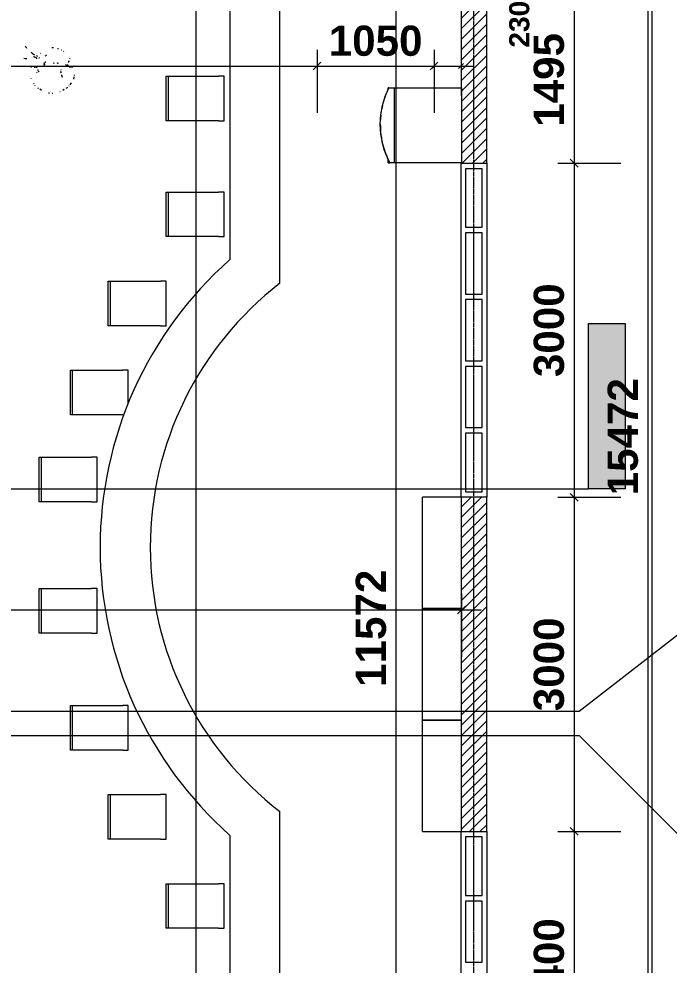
# Model space of a CAD drawing. Header units: inches. Extents: x 22 to 382261, y 22 to 371281.
# Drawn here: x 276504 to 282339, y 248312 to 256807 of the extents above; entities that cross this region are included whole.
import ezdxf

# ---------------------------------------------------------------- set-up
doc = ezdxf.new("R2010")
doc.units = ezdxf.units.IN
doc.header["$MEASUREMENT"] = 0
for name, pattern in [('_Abbruch_', [5, 4, -1]), ('Grid Line 1_2_', [22.225, 12.7, -3.175, 3.175, -3.175]), ('Hidden 1_8_', [4.7625, 3.175, -1.5875])]:
    doc.linetypes.add(name, pattern=pattern)
for name, color, linetype, lineweight in [('A-ANNO-DIMS', 211, 'Continuous', 9), ('A-ANNO-SYMB', 150, 'Continuous', 9), ('A-DETL-HDLN', 90, 'Hidden 1_8_', 9), ('A-GLAZ-CWMG', 51, 'Continuous', 9), ('A-WALL-PATT', 111, 'Continuous', 9), ('G-ANNO-SYMB', 111, 'Continuous', 9), ('G-IMPT', 8, 'Continuous', 9), ('I-FURN', 30, 'Continuous', 9), ('I-WALL', 2, 'Continuous', 9), ('Q-CASE', 31, 'Continuous', 9), ('S-GRID', 1, 'Continuous', 9)]:
    doc.layers.add(name, color=color, linetype=linetype, lineweight=lineweight)
doc.styles.add('Arial_B_1', font='arialbd.ttf', dxfattribs={"height": 180.555556})
doc.styles.add('Arial_B_2', font='arialbd.ttf', dxfattribs={"height": 270.833333})
doc.dimstyles.new('2_2', dxfattribs={"dimscale": 304.8, "dimtxt": 267.818092, "dimasz": 0.227865, "dimexe": 1.377953, "dimexo": 0.0625, "dimgap": 0.287073, "dimtad": 1, "dimdec": 0, "dimzin": 0, "dimdsep": 46, "dimtxsty": 'Arial_B_2', "dimblk1": 'OBLIQUE', "dimblk2": 'OBLIQUE', "dimsah": 1, "dimcen": 0.09, "dimdle": 0.574147, "dimazin": 0, "dimtfac": 1, "dimtdec": 4, "dimtix": 1, "dimtmove": 0, "dimatfit": 3, "dimfxl": 0.574147, "dimfxlon": 1, "dimtvp": 1, "dimtolj": 1, "dimtzin": 0, "dimlwd": 18, "dimlwe": 18, "dimarcsym": 2})
doc.dimstyles.new('2_2_1', dxfattribs={"dimscale": 304.8, "dimtxt": 168.342801, "dimasz": 0.143229, "dimexe": 0.866142, "dimexo": 0.0625, "dimgap": 0.180446, "dimtad": 1, "dimdec": 0, "dimzin": 0, "dimdsep": 46, "dimtxsty": 'Arial_B_1', "dimblk1": 'OBLIQUE', "dimblk2": 'OBLIQUE', "dimsah": 1, "dimcen": 0.09, "dimdle": 0.360892, "dimazin": 0, "dimtfac": 1, "dimtdec": 4, "dimtix": 1, "dimtmove": 1, "dimatfit": 3, "dimfxl": 0.360892, "dimfxlon": 1, "dimtvp": 1, "dimtolj": 1, "dimtzin": 0, "dimlwd": 18, "dimlwe": 18, "dimarcsym": 2})

# ---------------------------------------------------------------- blocks, each defined once
blk = doc.blocks.new('Rectangular Mullion - 50 x 150mm-V2-02-First floor Plan DIMENSION')
at = {"layer": 'A-GLAZ-CWMG', "lineweight": 18}
for p, q in [((22913.3, 6908.2), (22763.3, 6908.2)), ((22763.3, 6908.2), (22763.3, 6383.2)), ((22913.3, 6383.2), (22913.3, 6908.2)), ((22763.3, 6383.2), (22913.3, 6383.2))]:
    blk.add_line(p, q, dxfattribs=at)
blk = doc.blocks.new('Rectangular Mullion - 50 x 150mm-441106-02-First floor Plan DIMENSION')
at = {"layer": 'A-GLAZ-CWMG', "lineweight": 18}
for p, q in [((22913.297347, 6333.191796), (22763.297347, 6333.191796)), ((22763.297347, 6333.191796), (22763.297347, 5783.191796)), ((22913.297347, 5783.191796), (22913.297347, 6333.191796)), ((22763.297347, 5783.191796), (22913.297347, 5783.191796))]:
    blk.add_line(p, q, dxfattribs=at)
blk = doc.blocks.new('Bar_Stool_-_Stivi_6177_0001 - Bar_Stool_-_Stivi_6177_0001-886307-02-First floor Plan DIMENSION')
at = {"layer": 'I-FURN'}
for p, q in [((-250, 200), (-250, -200)), ((-200, 200), (-250, 200)), ((-200, 200), (200, 200)), ((200, 200), (250, 200)), ((250, 200), (270, 200)), ((250, 200), (250, -200)), ((270, 200), (270, -200)), ((-250, -200), (-200, -200)), ((200, -200), (-200, -200)), ((250, -200), (200, -200)), ((270, -200), (250, -200))]:
    blk.add_line(p, q, dxfattribs=at)
blk = doc.blocks.new('Bar_Stool_-_Stivi_6177_0001 - Bar_Stool_-_Stivi_6177_0001-V17-02-First floor Plan DIMENSION')
at = {"layer": 'I-FURN'}
for p, q in [((-200, 200), (-209.9, 200)), ((-200, 200), (200, 200)), ((200, 200), (250, 200)), ((250, 200), (270, 200)), ((250, 200), (250, -200)), ((270, 200), (270, -200)), ((-250, 97.7), (-250, -200)), ((-250, -200), (-200, -200)), ((200, -200), (-200, -200)), ((250, -200), (200, -200)), ((270, -200), (250, -200))]:
    blk.add_line(p, q, dxfattribs=at)
blk = doc.blocks.new('Casework 30 - Casework 30-869156-02-First floor Plan DIMENSION')
at = {"layer": 'Q-CASE'}
for p, q in [((20646.2, 8453.2), (20646.2, 6090.5)), ((21096.2, 5879.2), (21096.2, 8453.2)), ((21096.2, -2001.8), (21096.2, 1137.2)), ((20646.2, 925.9), (20646.2, -1551.8))]:
    blk.add_line(p, q, dxfattribs=at)
for radius, start, end in [(3448.7, 131.51442, 228.48558), (2998.7, 127.74928, 232.25072)]:
    blk.add_arc((22932, 3508.2), radius, start, end, dxfattribs=at)
blk = doc.blocks.new('Bar_Stool_-_Stivi_6177_0001 - Bar_Stool_-_Stivi_6177_0001-886574-02-First floor Plan DIMENSION')
at = {"layer": 'I-FURN'}
for p, q in [((-250, 200), (-250, -200)), ((-200, 200), (-250, 200)), ((-200, 200), (200, 200)), ((200, 200), (250, 200)), ((250, 200), (270, 200)), ((250, 200), (250, -200)), ((270, 200), (270, -200)), ((-250, -200), (-200, -200)), ((200, -200), (-200, -200)), ((250, -200), (200, -200)), ((270, -200), (250, -200))]:
    blk.add_line(p, q, dxfattribs=at)
blk = doc.blocks.new('FREEZER COCACOLA - FREEZER COCACOLA-870207-02-First floor Plan DIMENSION')
at = {"layer": 'I-FURN'}
for p, q in [((-337.5, 125.6), (-337.5, 727.6)), ((-337.5, 727.6), (-285.6, 727.6)), ((-285.6, 727.6), (285.6, 727.6)), ((285.6, 727.6), (337.5, 727.6)), ((337.5, 727.6), (337.5, 125.6)), ((-337.5, 125.6), (337.5, 125.6)), ((-337.5, 76.5), (-337.5, 125.6)), ((337.5, 125.6), (337.5, 85)), ((337.5, 70.6), (337.5, 85)), ((-337.5, 76.5), (-337.5, 70.6)), ((-323.4, 70.6), (-337.5, 70.6)), ((337.5, 70.6), (305.2, 70.6))]:
    blk.add_line(p, q, dxfattribs=at)
at = {"layer": 'I-FURN', "flags": 128}
for points in [[(337.5, 85), (255.5, 48.2), (169.7, 21.6), (81.3, 5.4), (-8.4, 0)], [(-8.4, 0), (-93.4, 4.9), (-177.3, 19.4), (-259.1, 43.4), (-337.5, 76.5)]]:
    blk.add_lwpolyline(points, dxfattribs=at)
at = {"layer": 'I-FURN'}
for centre, radius, start, end in [((-8.4, 745.9), 745.9, 290.90022, 297.62619), ((-8.4, 745.9), 745.9, 250.5444, 252.66614), ((-8.4, 745.9), 745.9, 257.09202, 259.74431), ((-8.4, 745.9), 745.9, 263.72895, 266.56968), ((0, 695.8), 696.4, 269.30834, 291.42624), ((-8.4, 745.9), 745.9, 270.35508, 274.25652), ((0, 695.8), 696.4, 276.9575, 283.915), ((0, 695.8), 696.4, 276.9575, 283.915), ((-8.4, 745.9), 745.9, 277.17295, 281.26742), ((-8.4, 745.9), 745.9, 283.99075, 288.53799), ((0, 695.8), 696.4, 286.74775, 290.8725), ((0, 695.8), 696.4, 286.74775, 290.8725)]:
    blk.add_arc(centre, radius, start, end, dxfattribs=at)
blk = doc.blocks.new('M8 - M8-876421-02-First floor Plan DIMENSION')
at = {"layer": 'I-FURN'}
for p, q in [((0, 350), (1000, 350)), ((0, 350), (0, 4)), ((1000, 4), (1000, 350)), ((1000, 4), (0, 4)), ((0, 4), (0, 0)), ((1000, 4), (0, 4)), ((0, 0), (1000, 0)), ((1000, 0), (1000, 4))]:
    blk.add_line(p, q, dxfattribs=at)
blk = doc.blocks.new('M8 - M8-872269-02-First floor Plan DIMENSION')
at = {"layer": 'I-FURN'}
for p, q in [((1000, 0), (0, 0)), ((0, 0), (0, -4)), ((1000, -4), (1000, 0)), ((0, -4), (1000, -4)), ((0, -4), (1000, -4)), ((0, -4), (0, -350)), ((1000, -350), (1000, -4)), ((1000, -350), (0, -350))]:
    blk.add_line(p, q, dxfattribs=at)
blk = doc.blocks.new('PLANTA_91 - PLANTA_ICV_DWG-884031-02-First floor Plan DIMENSION')
at = {"layer": 'G-IMPT'}
for p, q in [((357.5, 614.3), (360.5, 610.3)), ((363.7, 605.6), (366.1, 602.3)), ((368.5, 599.2), (366.1, 602.3)), ((368.5, 599.2), (371.4, 595.6)), ((601.6, 598.6), (598.1, 597.9)), ((612.4, 596.5), (601.6, 598.6)), ((418.6, 551.2), (412.1, 556.4)), ((412.1, 556.4), (417.5, 552)), ((425.3, 545.8), (418.6, 551.2)), ((425.3, 545.8), (432.2, 540.4)), ((432.2, 540.4), (439.4, 534.9)), ((436.1, 515.6), (433.6, 516.6)), ((438.4, 514.7), (436.1, 515.6)), ((443.7, 513), (438.4, 514.7)), ((443.8, 531.5), (439.4, 534.9)), ((446.3, 512.2), (440.8, 513.9)), ((448.2, 510), (441.8, 513.3)), ((446.1, 512.2), (443.1, 513.2)), ((446.1, 512.2), (446.3, 512.2)), ((448.2, 510), (452.5, 507.5)), ((453.3, 510.6), (454.9, 510.2)), ((460.1, 508.9), (454.9, 510.2)), ((464.8, 522.5), (464.7, 527.3)), ((464.8, 522.5), (464.9, 518.2)), ((487.6, 510.4), (484.6, 506.6)), ((487.6, 510.4), (485.2, 506.8)), ((494.9, 548.1), (494.1, 545.9)), ((536.9, 524.6), (543.7, 527.9)), ((549.6, 530.9), (543.7, 527.9)), ((657.7, 587.5), (647.8, 589.4)), ((685.5, 579.5), (688.1, 577.8)), ((703.3, 567.7), (706.4, 565.6)), ((346, 503), (359.3, 502.8)), ((359.3, 502.8), (372.8, 502.5)), ((408.3, 427.5), (417.3, 427)), ((408.3, 427.5), (414, 427.2)), ((417.3, 427), (414, 427.2)), ((442.8, 424.5), (439.8, 424.8)), ((456.9, 420.5), (458.4, 425.1)), ((458.4, 425.1), (459.5, 426.1)), ((463.8, 501.1), (458.6, 501.5)), ((461.2, 427.6), (459.5, 426.1)), ((465.1, 501), (460.1, 501.5)), ((463.8, 501.1), (460.1, 501.5)), ((462.5, 429), (461.2, 427.6)), ((463.5, 430.3), (462.5, 429)), ((465.1, 501), (463.8, 501.1)), ((465.1, 501), (466.3, 501)), ((485.2, 506.8), (483.2, 505.2)), ((484.2, 506.5), (483.4, 505.5)), ((484.2, 506.5), (483.5, 505.5)), ((529.2, 444.5), (526.9, 444.3)), ((527.5, 443.8), (528.8, 443.3)), ((528.1, 458.7), (528, 454.7)), ((528.2, 450.7), (528, 454.7)), ((528.1, 458.7), (528.5, 462.4)), ((528.2, 450.7), (528.7, 446.7)), ((528.7, 446.7), (529.5, 443.2)), ((529.7, 442.8), (528.8, 443.3)), ((533.1, 447.3), (529.1, 444.5)), ((529.1, 444.5), (529.2, 444.5)), ((529.3, 447), (529.3, 443.7)), ((529.7, 442.8), (532.7, 443.1)), ((531.5, 450.7), (531.6, 449)), ((532.1, 449.6), (532.7, 447.5)), ((533.1, 447.3), (533.1, 447.2)), ((538.4, 467.8), (535.7, 464.1)), ((536.9, 465.7), (535.7, 464.1)), ((538.4, 467.8), (536.9, 465.7)), ((540, 469.8), (537.2, 466.2)), ((538.4, 467.8), (537.2, 466.2)), ((538.4, 467.8), (540, 469.8)), ((539.5, 469.1), (541.7, 471.7)), ((540, 469.8), (539.5, 469.1)), ((540, 469.8), (541.7, 471.7)), ((616.7, 458.5), (613.7, 459.3)), ((622.1, 456.9), (613.9, 459.2)), ((616.7, 458.5), (613.9, 459.2)), ((649.1, 459.2), (647.8, 463.4)), ((648.4, 458.8), (649.7, 458.6)), ((653.8, 458), (649.7, 458.6)), ((651.6, 460.7), (651.7, 459.2)), ((652.8, 457.6), (654.5, 461)), ((653.1, 458.2), (654.7, 461.9)), ((653.1, 458.2), (654.5, 461)), ((653.4, 458.3), (654.7, 462)), ((653.4, 458.3), (654.7, 461.9)), ((653.6, 457.8), (654.7, 462)), ((653.6, 457.8), (654.4, 461.5)), ((653.8, 457.9), (654, 459.9)), ((653.9, 457.9), (654.1, 459.8)), ((724.9, 444.6), (724.2, 447.1)), ((726.1, 440.7), (724.9, 444.6)), ((732.9, 439.3), (733.1, 443.1)), ((732.9, 435.6), (732.9, 439.3)), ((733, 440), (733, 443.2)), ((733, 440), (733.1, 443.1)), ((733, 442.9), (733.6, 436.3)), ((734.8, 429.8), (733.6, 436.3)), ((737, 433.5), (734.3, 429.1)), ((736.4, 432.5), (734.3, 429.1)), ((736.2, 431.3), (734.4, 429.7)), ((735.8, 435.5), (734.5, 431.4)), ((736.4, 432.5), (734.5, 429.7)), ((736.8, 432.4), (734.6, 429.9)), ((739.1, 445.7), (735.8, 435.5)), ((739.3, 438.1), (735.8, 438.5)), ((742.9, 437.4), (736.2, 431.3)), ((737.6, 442.4), (736.4, 445.8)), ((739.7, 435.6), (736.8, 432.4)), ((739.7, 438.1), (737, 433.5)), ((737.6, 442.4), (739.2, 438.2)), ((738.7, 437.9), (738, 442.9)), ((738.6, 439.3), (738, 442.9)), ((738.6, 439.3), (738.2, 440.6)), ((739.2, 438.2), (738.2, 440.6)), ((738.7, 437.9), (738.4, 441.5)), ((739.4, 446.5), (739.1, 445.7)), ((740.7, 437.7), (739.3, 438.1)), ((739.7, 435.6), (741.9, 438.1)), ((741.1, 440.3), (743.8, 445)), ((742.9, 437.4), (746.3, 440.4)), ((747.1, 469.2), (745.3, 464.2)), ((749.3, 474.7), (747.1, 469.2)), ((749.3, 474.7), (753, 483.2)), ((753.7, 425.3), (760.6, 425.2)), ((760.6, 499.5), (762.4, 503.1)), ((760.6, 425.2), (767.5, 425.4)), ((774.2, 425.7), (767.5, 425.4)), ((774.2, 425.7), (785.4, 426.8)), ((789.1, 433.2), (794.5, 431.8)), ((797.3, 431.2), (794.5, 431.8)), ((797.3, 431.2), (802.8, 430.4)), ((440.6, 424.7), (445.9, 424.1)), ((456.8, 419), (456.9, 420.5)), ((463, 379.3), (462.6, 375.2)), ((462.6, 375.2), (463, 379.2)), ((462.7, 422), (466.1, 421.7)), ((473.2, 400.3), (474.2, 396.7)), ((474.8, 394.7), (473.2, 399.9)), ((473.2, 399.9), (474.2, 396.7)), ((474.8, 394.7), (476.8, 388.7)), ((476.5, 388.7), (479, 382.4)), ((476.8, 388.7), (479, 382.4)), ((677.1, 378.6), (676.5, 378.6)), ((677.1, 378.6), (682, 379.7)), ((679.3, 378.8), (678.6, 383.3)), ((680, 374.9), (679.3, 378.8)), ((680.6, 372), (680, 374.9)), ((680.4, 382.5), (681.2, 378.7)), ((685.2, 353.8), (685.7, 352)), ((685.7, 352), (690.4, 334)), ((799.5, 353.5), (798.5, 348.7)), ((409.4, 325.5), (410, 322.2)), ((439.8, 272.1), (435.9, 277.8)), ((449.1, 258), (447.4, 260.6)), ((752.1, 254.9), (750.5, 252.6)), ((770.2, 282), (758.3, 264.2)), ((796.1, 336.4), (792.3, 317.1)), ((479.2, 232.1), (471.7, 237.2)), ((504.5, 215.2), (489, 225.6)), ((567.1, 194.1), (576.7, 192.2)), ((599.4, 187.7), (601.6, 187.2)), ((607.4, 188.4), (601.6, 187.2)), ((672.9, 201.4), (670.6, 200.9)), ((709.8, 222.6), (697.3, 214.2)), ((728.9, 235.3), (724.4, 232.3)), ((737.8, 241.3), (732.3, 237.6))]:
    blk.add_line(p, q, dxfattribs=at)
at = {"layer": 'I-FURN'}
for p, q in [((458.9, 426.6), (461.2, 428.3)), ((458.9, 426.6), (460.4, 427.8)), ((460, 427.7), (462.3, 428.7)), ((461.2, 428.3), (460, 427.7)), ((460.7, 428.7), (462.8, 430)), ((462.7, 428.4), (460.7, 428.7)), ((461.2, 428.3), (462.3, 428.7)), ((461.2, 428.3), (463.5, 428.1)), ((461.5, 428.6), (463.5, 428.2)), ((463.5, 430), (461.7, 429.6)), ((461.7, 429.6), (462.8, 430)), ((462.7, 428.4), (463.5, 428.5)), ((463.5, 430.1), (462.8, 430)), ((462.8, 430), (463.5, 429.8)), ((463.5, 428.2), (462.8, 427.9)), ((463.5, 429.9), (463.7, 429.9)), ((676.9, 399.3), (674.4, 399)), ((679.6, 398.5), (681.7, 397.5))]:
    blk.add_line(p, q, dxfattribs=at)
blk = doc.blocks.new('PLANTA_91 - PLANTA_91-884042-02-First floor Plan DIMENSION')
blk.add_blockref('PLANTA_91 - PLANTA_ICV_DWG-884031-02-First floor Plan DIMENSION', (-541, -457.8))
blk = doc.blocks.new('Section - M_Section Tail - Filled-28045-02-First floor Plan DIMENSION')
at = {"layer": 'G-ANNO-SYMB'}
blk.add_hatch(color=256, dxfattribs=at).paths.add_polyline_path([(0, 9), (0, 0), (-2, 0), (-2, 9)])
for p, q in [((0, 9), (-2, 9)), ((-2, 9), (-2, 0)), ((0, 0), (0, 9)), ((-2, 0), (0, 0))]:
    blk.add_line(p, q, dxfattribs=at)
blk = doc.blocks.new('_Oblique')
at = {"color": 0, "linetype": 'ByBlock', "lineweight": -2}
blk.add_line((-0.5, -0.5), (0.5, 0.5), dxfattribs=at)
blk = doc.blocks.new('*D4324')
at = {"layer": 'A-ANNO-DIMS', "color": 0, "lineweight": 18, "transparency": 16777216}
for p, q in [((282150.9, 245144.8), (282150.9, 260967.3)), ((282005, 260792.3), (282570.9, 260792.3)), ((282005, 245319.8), (282570.9, 245319.8))]:
    blk.add_line(p, q, dxfattribs=at)
at = {"layer": 'Defpoints', "color": 0, "transparency": 16777216}
for p in [(281985.9, 260792.3), (282150.9, 260792.3), (281985.9, 245319.8)]:
    blk.add_point(p, dxfattribs=at)
at = {"layer": 'A-ANNO-DIMS', "color": 0, "lineweight": 18, "transparency": 16777216, "xscale": 69.45312499999999, "yscale": 69.45312499999999, "zscale": 69.45312499999999}
for p, rotation in [((282150.9, 260792.3), 90), ((282150.9, 245319.8), 270)]:
    blk.add_blockref('_Oblique', p, dxfattribs=dict(at, rotation=rotation))
at = {"layer": 'A-ANNO-DIMS', "color": 0, "lineweight": 18, "transparency": 16777216, "insert": (281925.2, 253056.1), "char_height": 270.83, "width": 1154.351, "attachment_point": 5, "rotation": 90, "style": 'Arial_B_2'}
blk.add_mtext('\\A1;15472', dxfattribs=at)
blk = doc.blocks.new('*D4329')
at = {"layer": 'A-ANNO-DIMS', "color": 0, "lineweight": 18, "transparency": 16777216}
for p, q in [((281487.3, 257347.3), (281487.3, 256897.3)), ((281341.3, 257237.3), (281751.3, 257237.3)), ((281079, 257066.5), (280566.9, 257066.5)), ((281487.3, 257122.3), (281079, 257066.5)), ((281341.3, 257007.3), (281751.3, 257007.3))]:
    blk.add_line(p, q, dxfattribs=at)
at = {"layer": 'Defpoints', "color": 0, "transparency": 16777216}
for p in [(281322.3, 257237.3), (281322.3, 257007.3), (281487.3, 257007.3)]:
    blk.add_point(p, dxfattribs=at)
at = {"layer": 'A-ANNO-DIMS', "color": 0, "lineweight": 18, "transparency": 16777216, "xscale": 43.65624999999999, "yscale": 43.65624999999999, "zscale": 43.65624999999999}
for p, rotation in [((281487.3, 257237.3), 90), ((281487.3, 257007.3), 270)]:
    blk.add_blockref('_Oblique', p, dxfattribs=dict(at, rotation=rotation))
at = {"layer": 'A-ANNO-DIMS', "color": 0, "lineweight": 18, "transparency": 16777216, "insert": (280903.7, 256549.2), "char_height": 180.56, "width": 692.61, "attachment_point": 1, "rotation": 90, "line_spacing_factor": 0.941778, "style": 'Arial_B_1'}
blk.add_mtext('\\A1;230', dxfattribs=at)
blk = doc.blocks.new('*D4330')
at = {"layer": 'A-ANNO-DIMS', "color": 0, "lineweight": 18, "transparency": 16777216}
for p, q in [((281487.3, 257182.3), (281487.3, 255337.3)), ((281341.3, 257007.3), (281907.3, 257007.3)), ((281341.3, 255512.3), (281907.3, 255512.3))]:
    blk.add_line(p, q, dxfattribs=at)
at = {"layer": 'Defpoints', "color": 0, "transparency": 16777216}
for p in [(281322.3, 257007.3), (281322.3, 255512.3), (281487.3, 255512.3)]:
    blk.add_point(p, dxfattribs=at)
at = {"layer": 'A-ANNO-DIMS', "color": 0, "lineweight": 18, "transparency": 16777216, "xscale": 69.45312499999999, "yscale": 69.45312499999999, "zscale": 69.45312499999999}
for p, rotation in [((281487.3, 257007.3), 90), ((281487.3, 255512.3), 270)]:
    blk.add_blockref('_Oblique', p, dxfattribs=dict(at, rotation=rotation))
at = {"layer": 'A-ANNO-DIMS', "color": 0, "lineweight": 18, "transparency": 16777216, "insert": (281261.4, 256259.8), "char_height": 270.83, "width": 923.481, "attachment_point": 5, "rotation": 90, "style": 'Arial_B_2'}
blk.add_mtext('\\A1;1495', dxfattribs=at)
blk = doc.blocks.new('*D4331')
at = {"layer": 'A-ANNO-DIMS', "color": 0, "lineweight": 18, "transparency": 16777216}
for p, q in [((281487.3, 255687.3), (281487.3, 252337.3)), ((281341.3, 255512.3), (281907.3, 255512.3)), ((281341.3, 252512.3), (281907.3, 252512.3))]:
    blk.add_line(p, q, dxfattribs=at)
at = {"layer": 'Defpoints', "color": 0, "transparency": 16777216}
for p in [(281322.3, 255512.3), (281322.3, 252512.3), (281487.3, 252512.3)]:
    blk.add_point(p, dxfattribs=at)
at = {"layer": 'A-ANNO-DIMS', "color": 0, "lineweight": 18, "transparency": 16777216, "xscale": 69.45312499999999, "yscale": 69.45312499999999, "zscale": 69.45312499999999}
for p, rotation in [((281487.3, 255512.3), 90), ((281487.3, 252512.3), 270)]:
    blk.add_blockref('_Oblique', p, dxfattribs=dict(at, rotation=rotation))
at = {"layer": 'A-ANNO-DIMS', "color": 0, "lineweight": 18, "transparency": 16777216, "insert": (281261.5, 254012.3), "char_height": 270.83, "width": 923.481, "attachment_point": 5, "rotation": 90, "style": 'Arial_B_2'}
blk.add_mtext('\\A1;3000', dxfattribs=at)
blk = doc.blocks.new('*D4332')
at = {"layer": 'A-ANNO-DIMS', "color": 0, "lineweight": 18, "transparency": 16777216}
for p, q in [((281487.3, 252687.3), (281487.3, 249337.3)), ((281341.3, 252512.3), (281907.3, 252512.3)), ((281341.3, 249512.3), (281907.3, 249512.3))]:
    blk.add_line(p, q, dxfattribs=at)
at = {"layer": 'Defpoints', "color": 0, "transparency": 16777216}
for p in [(281322.3, 252512.3), (281322.3, 249512.3), (281487.3, 249512.3)]:
    blk.add_point(p, dxfattribs=at)
at = {"layer": 'A-ANNO-DIMS', "color": 0, "lineweight": 18, "transparency": 16777216, "xscale": 69.45312499999999, "yscale": 69.45312499999999, "zscale": 69.45312499999999}
for p, rotation in [((281487.3, 252512.3), 90), ((281487.3, 249512.3), 270)]:
    blk.add_blockref('_Oblique', p, dxfattribs=dict(at, rotation=rotation))
at = {"layer": 'A-ANNO-DIMS', "color": 0, "lineweight": 18, "transparency": 16777216, "insert": (281261.5, 251012.3), "char_height": 270.83, "width": 923.481, "attachment_point": 5, "rotation": 90, "style": 'Arial_B_2'}
blk.add_mtext('\\A1;3000', dxfattribs=at)
blk = doc.blocks.new('*D4333')
at = {"layer": 'A-ANNO-DIMS', "color": 0, "lineweight": 18, "transparency": 16777216}
for p, q in [((281487.3, 249687.3), (281487.3, 246937.3)), ((281341.3, 249512.3), (281907.3, 249512.3)), ((281341.3, 247112.3), (281907.3, 247112.3))]:
    blk.add_line(p, q, dxfattribs=at)
at = {"layer": 'Defpoints', "color": 0, "transparency": 16777216}
for p in [(281322.3, 249512.3), (281322.3, 247112.3), (281487.3, 247112.3)]:
    blk.add_point(p, dxfattribs=at)
at = {"layer": 'A-ANNO-DIMS', "color": 0, "lineweight": 18, "transparency": 16777216, "xscale": 69.45312499999999, "yscale": 69.45312499999999, "zscale": 69.45312499999999}
for p, rotation in [((281487.3, 249512.3), 90), ((281487.3, 247112.3), 270)]:
    blk.add_blockref('_Oblique', p, dxfattribs=dict(at, rotation=rotation))
at = {"layer": 'A-ANNO-DIMS', "color": 0, "lineweight": 18, "transparency": 16777216, "insert": (281261.5, 248312.3), "char_height": 270.83, "width": 923.481, "attachment_point": 5, "rotation": 90, "style": 'Arial_B_2'}
blk.add_mtext('\\A1;2400', dxfattribs=at)
blk = doc.blocks.new('*D4356')
at = {"layer": 'A-ANNO-DIMS', "color": 0, "lineweight": 18, "transparency": 16777216}
for p, q in [((259430, 251355.3), (259430, 251921.2)), ((280476.1, 251647.2), (280476.1, 251081.2)), ((259255, 251501.2), (280651.1, 251501.2))]:
    blk.add_line(p, q, dxfattribs=at)
at = {"layer": 'Defpoints', "color": 0, "transparency": 16777216}
for p in [(280476.1, 251666.2), (280476.1, 251501.2), (259430, 251336.2)]:
    blk.add_point(p, dxfattribs=at)
at = {"layer": 'A-ANNO-DIMS', "color": 0, "lineweight": 18, "transparency": 16777216, "xscale": 69.45312499999999, "yscale": 69.45312499999999, "zscale": 69.45312499999999, "rotation": 180}
blk.add_blockref('_Oblique', (259430, 251501.2), dxfattribs=at)
at = {"layer": 'A-ANNO-DIMS', "color": 0, "lineweight": 18, "transparency": 16777216, "xscale": 69.45312499999999, "yscale": 69.45312499999999, "zscale": 69.45312499999999}
blk.add_blockref('_Oblique', (280476.1, 251501.2), dxfattribs=at)
at = {"layer": 'A-ANNO-DIMS', "color": 0, "lineweight": 18, "transparency": 16777216, "insert": (269953.1, 251727), "char_height": 270.83, "width": 1154.351, "attachment_point": 5, "style": 'Arial_B_2'}
blk.add_mtext('\\A1;21046', dxfattribs=at)
blk = doc.blocks.new('*D4370')
at = {"layer": 'A-ANNO-DIMS', "color": 0, "lineweight": 18, "transparency": 16777216}
for p, q in [((271640, 256529.7), (271640, 255963.7)), ((279180, 256529.7), (279180, 255963.7)), ((271465, 256383.7), (279355, 256383.7))]:
    blk.add_line(p, q, dxfattribs=at)
at = {"layer": 'Defpoints', "color": 0, "transparency": 16777216}
for p in [(271640, 256548.7), (279180, 256548.7), (279180, 256383.7)]:
    blk.add_point(p, dxfattribs=at)
at = {"layer": 'A-ANNO-DIMS', "color": 0, "lineweight": 18, "transparency": 16777216, "xscale": 69.45312499999999, "yscale": 69.45312499999999, "zscale": 69.45312499999999, "rotation": 180}
blk.add_blockref('_Oblique', (271640, 256383.7), dxfattribs=at)
at = {"layer": 'A-ANNO-DIMS', "color": 0, "lineweight": 18, "transparency": 16777216, "xscale": 69.45312499999999, "yscale": 69.45312499999999, "zscale": 69.45312499999999}
blk.add_blockref('_Oblique', (279180, 256383.7), dxfattribs=at)
at = {"layer": 'A-ANNO-DIMS', "color": 0, "lineweight": 18, "transparency": 16777216, "insert": (275410, 256609.5), "char_height": 270.83, "width": 923.481, "attachment_point": 5, "style": 'Arial_B_2'}
blk.add_mtext('\\A1;7540', dxfattribs=at)
blk = doc.blocks.new('*D4371')
at = {"layer": 'A-ANNO-DIMS', "color": 0, "lineweight": 18, "transparency": 16777216}
for p, q in [((279180, 256529.7), (279180, 255963.7)), ((280230, 256529.7), (280230, 255963.7)), ((279005, 256383.7), (280405, 256383.7))]:
    blk.add_line(p, q, dxfattribs=at)
at = {"layer": 'Defpoints', "color": 0, "transparency": 16777216}
for p in [(279180, 256548.7), (280230, 256548.7), (280230, 256383.7)]:
    blk.add_point(p, dxfattribs=at)
at = {"layer": 'A-ANNO-DIMS', "color": 0, "lineweight": 18, "transparency": 16777216, "xscale": 69.45312499999999, "yscale": 69.45312499999999, "zscale": 69.45312499999999, "rotation": 180}
blk.add_blockref('_Oblique', (279180, 256383.7), dxfattribs=at)
at = {"layer": 'A-ANNO-DIMS', "color": 0, "lineweight": 18, "transparency": 16777216, "xscale": 69.45312499999999, "yscale": 69.45312499999999, "zscale": 69.45312499999999}
blk.add_blockref('_Oblique', (280230, 256383.7), dxfattribs=at)
at = {"layer": 'A-ANNO-DIMS', "color": 0, "lineweight": 18, "transparency": 16777216, "insert": (279705, 256609.5), "char_height": 270.83, "width": 923.481, "attachment_point": 5, "style": 'Arial_B_2'}
blk.add_mtext('\\A1;1050', dxfattribs=at)
blk = doc.blocks.new('*D4372')
at = {"layer": 'A-ANNO-DIMS', "color": 0, "lineweight": 18, "transparency": 16777216}
for p, q in [((280230, 256529.7), (280230, 256119.7)), ((280472.1, 256529.7), (280472.1, 256119.7)), ((280120, 256383.7), (280582.1, 256383.7))]:
    blk.add_line(p, q, dxfattribs=at)
at = {"layer": 'Defpoints', "color": 0, "transparency": 16777216}
for p in [(280230, 256548.7), (280472.1, 256548.7), (280472.1, 256383.7)]:
    blk.add_point(p, dxfattribs=at)
at = {"layer": 'A-ANNO-DIMS', "color": 0, "lineweight": 18, "transparency": 16777216, "xscale": 43.65624999999999, "yscale": 43.65624999999999, "zscale": 43.65624999999999, "rotation": 180}
blk.add_blockref('_Oblique', (280230, 256383.7), dxfattribs=at)
at = {"layer": 'A-ANNO-DIMS', "color": 0, "lineweight": 18, "transparency": 16777216, "xscale": 43.65624999999999, "yscale": 43.65624999999999, "zscale": 43.65624999999999}
blk.add_blockref('_Oblique', (280472.1, 256383.7), dxfattribs=at)
at = {"layer": 'A-ANNO-DIMS', "color": 0, "lineweight": 18, "transparency": 16777216, "insert": (280235.9, 257078), "char_height": 180.56, "width": 692.61, "attachment_point": 1, "line_spacing_factor": 0.941778, "style": 'Arial_B_1'}
blk.add_mtext('\\A1;242', dxfattribs=at)
blk = doc.blocks.new('*D4375')
at = {"layer": 'A-ANNO-DIMS', "color": 0, "lineweight": 18, "transparency": 16777216}
for p, q in [((279889.9, 245374.8), (279889.9, 257297.3)), ((279743.9, 257122.3), (280309.9, 257122.3)), ((279743.9, 245549.8), (280309.9, 245549.8))]:
    blk.add_line(p, q, dxfattribs=at)
at = {"layer": 'Defpoints', "color": 0, "transparency": 16777216}
for p in [(279724.9, 257122.3), (279889.9, 257122.3), (279724.9, 245549.8)]:
    blk.add_point(p, dxfattribs=at)
at = {"layer": 'A-ANNO-DIMS', "color": 0, "lineweight": 18, "transparency": 16777216, "xscale": 69.45312499999999, "yscale": 69.45312499999999, "zscale": 69.45312499999999}
for p, rotation in [((279889.9, 257122.3), 90), ((279889.9, 245549.8), 270)]:
    blk.add_blockref('_Oblique', p, dxfattribs=dict(at, rotation=rotation))
at = {"layer": 'A-ANNO-DIMS', "color": 0, "lineweight": 18, "transparency": 16777216, "insert": (279664.1, 251336.1), "char_height": 270.83, "width": 1154.351, "attachment_point": 5, "rotation": 90, "style": 'Arial_B_2'}
blk.add_mtext('\\A1;11572', dxfattribs=at)

msp = doc.modelspace()

# ---------------------------------------------------------------- hatches: boundary and pattern name
at = {"layer": 'A-WALL-PATT'}
h = msp.add_hatch(dxfattribs=at)
h.set_pattern_fill('FP_1', color=256, style=0, pattern_type=2)
h.set_pattern_definition([(45, (257748.82, 248554.095), (-46.66905, 46.66905), [])])
h.paths.add_polyline_path([(280702.1, 245319.8), (280702.1, 247112.3), (280472.1, 247112.3), (280472.1, 245319.8)])
h.paths.add_polyline_path([(280476.1, 249512.3), (280702.1, 249512.3), (280702.1, 252512.3), (280476.1, 252512.3), (280476.1, 249527.3)])
h.paths.add_polyline_path([(280472.1, 255512.3), (280702.1, 255512.3), (280702.1, 257712.3), (280472.1, 257712.3), (280472.1, 256189.8), (280474.7, 256189.8), (280474.7, 255514.8), (280472.1, 255514.8)])
h.paths.add_polyline_path([(280472.1, 260112.3), (280702.1, 260112.3), (280702.1, 260792.3), (280472.1, 260792.3), (280472.1, 260562.3)])

# ---------------------------------------------------------------- linework, layer by layer
at = {"layer": 'A-ANNO-SYMB', "linetype": '_Abbruch_'}
msp.add_line((282186, 240059.9), (282186, 265207), dxfattribs=at)
at = {"layer": 'A-DETL-HDLN'}
msp.add_line((278095, 246772.3), (278095, 260792.3), dxfattribs=at)
at = {"layer": 'G-ANNO-SYMB'}
msp.add_line((244615.7, 252587.3), (281614.8, 252587.3), dxfattribs=at)
at = {"layer": 'I-WALL', "lineweight": 18}
for p, q in [((280702.1, 255512.3), (280702.1, 257712.3)), ((280472.1, 257007.3), (280472.1, 256189.6)), ((280472.1, 255515), (280472.1, 255512.3)), ((280472.1, 255512.3), (280702.1, 255512.3)), ((280702.1, 252512.3), (280476.1, 252512.3)), ((280702.1, 249512.3), (280702.1, 252512.3)), ((280476.1, 249512.3), (280702.1, 249512.3))]:
    msp.add_line(p, q, dxfattribs=at)
at = {"layer": 'I-WALL'}
for p, q in [((280472.1, 252512.3), (280472.1, 255512.3)), ((280702.1, 255512.3), (280702.1, 252512.3)), ((280472.1, 247112.3), (280472.1, 249512.3)), ((280702.1, 249512.3), (280702.1, 247112.3))]:
    msp.add_line(p, q, dxfattribs=at)
at = {"layer": 'S-GRID', "linetype": 'Grid Line 1_2_'}
for p, q in [((280587.1, 239150.8), (280587.1, 263564.9)), ((244665, 250592.3), (281532.5, 250592.3)), ((244665, 250372.3), (281532.5, 250372.3))]:
    msp.add_line(p, q, dxfattribs=at)
at = {"layer": 'S-GRID'}
for p, q in [((281532.5, 250592.3), (282977.7, 251717.2)), ((281532.5, 250372.3), (282580.3, 249324.5))]:
    msp.add_line(p, q, dxfattribs=at)

# ---------------------------------------------------------------- block references
at = {"layer": 'A-GLAZ-CWMG'}
for name, p in [('Rectangular Mullion - 50 x 150mm-V2-02-First floor Plan DIMENSION', (257748.8, 248554.1)), ('Rectangular Mullion - 50 x 150mm-441106-02-First floor Plan DIMENSION', (257748.8, 248554.1)), ('Rectangular Mullion - 50 x 150mm-441106-02-First floor Plan DIMENSION', (257748.8, 247954.1)), ('Rectangular Mullion - 50 x 150mm-441106-02-First floor Plan DIMENSION', (257748.8, 247354.1)), ('Rectangular Mullion - 50 x 150mm-V2-02-First floor Plan DIMENSION', (257748.8, 246179.1)), ('Rectangular Mullion - 50 x 150mm-V2-02-First floor Plan DIMENSION', (257748.8, 242554.1)), ('Rectangular Mullion - 50 x 150mm-441106-02-First floor Plan DIMENSION', (257748.8, 242554.1))]:
    msp.add_blockref(name, p, dxfattribs=at)
at = {"layer": 'G-ANNO-SYMB', "extrusion": (0, 0, -1), "xscale": 164.9999999999999, "yscale": 164.9999999999999, "zscale": 164.9999999999999}
msp.add_blockref('Section - M_Section Tail - Filled-28045-02-First floor Plan DIMENSION', (-281614.8, 252587.3), dxfattribs=at)
at = {"layer": 'I-FURN'}
msp.add_blockref('PLANTA_91 - PLANTA_91-884042-02-First floor Plan DIMENSION', (276742, 256408.1), dxfattribs=at)
for name, p, rotation in [('Bar_Stool_-_Stivi_6177_0001 - Bar_Stool_-_Stivi_6177_0001-886307-02-First floor Plan DIMENSION', (278095, 256092.3), 180), ('FREEZER COCACOLA - FREEZER COCACOLA-870207-02-First floor Plan DIMENSION', (279747.1, 255852.3), 270.0000000000002), ('Bar_Stool_-_Stivi_6177_0001 - Bar_Stool_-_Stivi_6177_0001-886307-02-First floor Plan DIMENSION', (278095, 255052.3), 180), ('Bar_Stool_-_Stivi_6177_0001 - Bar_Stool_-_Stivi_6177_0001-886307-02-First floor Plan DIMENSION', (277575, 254252.3), 180), ('Bar_Stool_-_Stivi_6177_0001 - Bar_Stool_-_Stivi_6177_0001-V17-02-First floor Plan DIMENSION', (277235, 253452.3), 180), ('Bar_Stool_-_Stivi_6177_0001 - Bar_Stool_-_Stivi_6177_0001-886307-02-First floor Plan DIMENSION', (276955, 252672.3), 180), ('M8 - M8-876421-02-First floor Plan DIMENSION', (280476.1, 251512.3), 89.99999999999967), ('Bar_Stool_-_Stivi_6177_0001 - Bar_Stool_-_Stivi_6177_0001-886574-02-First floor Plan DIMENSION', (276955, 251492.3), 180), ('M8 - M8-872269-02-First floor Plan DIMENSION', (280476.1, 251512.3), 269.9999999999997), ('Bar_Stool_-_Stivi_6177_0001 - Bar_Stool_-_Stivi_6177_0001-886574-02-First floor Plan DIMENSION', (277235, 250442.3), 180), ('M8 - M8-876421-02-First floor Plan DIMENSION', (280476.1, 249512.3), 89.99999999999967), ('Bar_Stool_-_Stivi_6177_0001 - Bar_Stool_-_Stivi_6177_0001-886574-02-First floor Plan DIMENSION', (277575, 249642.3), 180), ('Bar_Stool_-_Stivi_6177_0001 - Bar_Stool_-_Stivi_6177_0001-886307-02-First floor Plan DIMENSION', (278095, 248842.3), 180)]:
    msp.add_blockref(name, p, dxfattribs=dict(at, rotation=rotation))
at = {"layer": 'Q-CASE'}
msp.add_blockref('Casework 30 - Casework 30-869156-02-First floor Plan DIMENSION', (257748.8, 248554.1), dxfattribs=at)

# ---------------------------------------------------------------- dimensions: what is measured, and where the dimension line sits
at = {"layer": 'A-ANNO-DIMS', "lineweight": 18}
for base, p1, p2, override, picture, middle in [((282150.9395, 260792.2872), (281985.9395, 245319.8298), (281985.9395, 260792.2872), {"dimpost": '<>', "dimfxl": 15472.45732}, '*D4324', (281925.1594, 253056.0585)), ((279889.8623, 257122.2872), (279724.8623, 245549.8298), (279724.8623, 257122.2872), {"dimpost": '<>', "dimfxl": 11572.45732}, '*D4375', (279664.0821, 251336.0585)), ((281487.3, 255512.3), (281322.3, 257007.3), (281322.3, 255512.3), {"dimpost": '<>', "dimfxl": 1495}, '*D4330', (281261.4, 256259.8)), ((281487.3, 252512.3), (281322.3, 255512.3), (281322.3, 252512.3), {"dimpost": '<>', "dimfxl": 3000}, '*D4331', (281261.5, 254012.3)), ((281487.3, 249512.3), (281322.3, 252512.3), (281322.3, 249512.3), {"dimpost": '<>', "dimfxl": 3000}, '*D4332', (281261.5, 251012.3)), ((281487.3, 247112.3), (281322.3, 249512.3), (281322.3, 247112.3), {"dimpost": '<>', "dimfxl": 2400}, '*D4333', (281261.5, 248312.3))]:
    dim = msp.add_linear_dim(base=base, p1=p1, p2=p2, angle=90, dimstyle='2_2', override=override, dxfattribs=at)
    dim.commit()
    dim.dimension.update_dxf_attribs({"geometry": picture, "text_midpoint": middle})
dim = msp.add_linear_dim(base=(281487.3, 257007.3), p1=(281322.3, 257237.3), p2=(281322.3, 257007.3), angle=90, dimstyle='2_2_1', override={"dimpost": '<>', "dimfxl": 230}, dxfattribs=at)
dim.commit()
dim.dimension.update_dxf_attribs({"geometry": '*D4329', "text_midpoint": (281024, 257066.5), "dimtype": 160, "text_rotation": 90})
dim = msp.add_linear_dim(base=(280472.1, 256383.7), p1=(280230, 256548.7), p2=(280472.1, 256548.7), dimstyle='2_2_1', override={"dimpost": '<>', "dimfxl": 242.1}, dxfattribs=at)
dim.commit()
dim.dimension.update_dxf_attribs({"geometry": '*D4372', "text_midpoint": (280582.2, 256782.2), "dimtype": 160})
for base, p1, p2, override, picture, middle in [((279180, 256383.7), (271640, 256548.7), (279180, 256548.7), {"dimpost": '<>', "dimfxl": 7540}, '*D4370', (275410, 256609.5)), ((280230, 256383.7), (279180, 256548.7), (280230, 256548.7), {"dimpost": '<>', "dimfxl": 1050}, '*D4371', (279705, 256609.5)), ((280476.1, 251501.2), (259430, 251336.2), (280476.1, 251666.2), {"dimpost": '<>', "dimfxl": 21048.687019}, '*D4356', (269953.1, 251727))]:
    dim = msp.add_linear_dim(base=base, p1=p1, p2=p2, dimstyle='2_2', override=override, dxfattribs=at)
    dim.commit()
    dim.dimension.update_dxf_attribs({"geometry": picture, "text_midpoint": middle})

doc.saveas('drawing.dxf')
